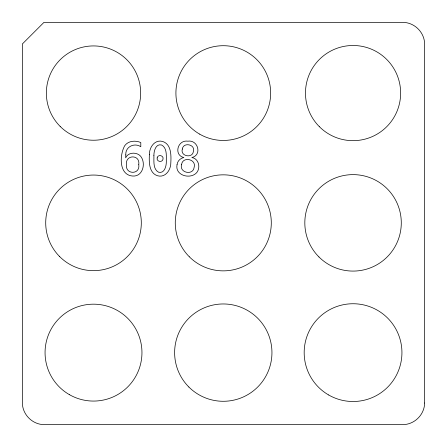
<?xml version="1.0" encoding="UTF-8"?>
<svg xmlns="http://www.w3.org/2000/svg" width="447" height="447" viewBox="0 0 447 447"><rect width="100%" height="100%" fill="white"/><g stroke="black" fill="none" stroke-linecap="round" stroke-linejoin="round"><path stroke-width="0.67" d="M153.897 155.344C154.059 160.903 152.779 169.111 158.612 172.229C164.496 173.727 166.318 166.278 166.323 161.887C166.161 156.333 167.452 148.102 161.596 144.996C155.712 143.498 153.908 150.963 153.897 155.344M149.399 154.573C148.991 161.982 148.907 173.09 157.573 175.766C165.546 178.001 170.961 169.759 170.821 162.663C171.235 155.249 171.296 144.135 162.624 141.459C154.651 139.224 149.248 147.476 149.399 154.573M125.808 154.863L125.668 157.836C128.133 152.047 136.665 151.824 140.576 156.154C146.191 162.859 143.029 176.777 132.781 176.045C118.667 175.196 119.511 154.807 124.752 145.655C128.378 140.671 135.497 140.229 140.794 142.532L140.794 146.722C134.558 142.409 125.188 146.7 125.808 154.863M138.766 164.602C140.369 174.973 125.093 174.766 126.451 164.602C125.099 154.455 140.375 154.243 138.766 164.602M177.046 164.697C174.861 175.073 189.087 179.37 195.881 173.475C201.038 168.921 199.194 158.529 191.83 157.545C202.312 155.165 198.082 139.52 187.846 141.179C177.621 139.537 173.419 155.176 183.89 157.545C180.359 158.16 177.392 161.071 177.046 164.697M182.337 149.035C180.007 156.249 192.433 158.685 193.383 151.589C195.752 144.303 183.248 141.828 182.337 149.035M181.605 164.474C178.917 172.788 193.115 175.833 194.115 167.424C196.792 159.132 182.627 156.098 181.605 164.474M157.16 157.908C156.165 161.73 162.434 162.931 163.054 159.115C163.982 155.349 157.741 154.014 157.16 157.908M424.65 403.021C424.421 414.654 414.654 424.421 403.021 424.65L43.979 424.65C32.346 424.421 22.579 414.654 22.35 403.021L22.35 43.979L43.979 22.35L403.021 22.35C414.654 22.579 424.421 32.346 424.65 43.979L424.65 403.021M60.166 126.417A47.153 47.153 0 0 0 139.056 105.28A47.153 47.153 0 0 0 81.304 47.533A47.153 47.153 0 0 0 60.166 126.417M59.708 256.651A47.801 47.801 0 0 0 139.682 235.223A47.801 47.801 0 0 0 81.136 176.682A47.801 47.801 0 0 0 59.708 256.651M199.602 134.1A47.365 47.365 0 0 0 270.653 93.077A47.365 47.365 0 0 0 199.602 52.053A47.365 47.365 0 0 0 199.602 134.1M319.409 126.725A47.583 47.583 0 0 0 399.02 105.391A47.583 47.583 0 0 0 340.743 47.114A47.583 47.583 0 0 0 319.409 126.725M318.951 256.958A48.231 48.231 0 0 0 399.646 235.334A48.231 48.231 0 0 0 340.575 176.263A48.231 48.231 0 0 0 318.951 256.958M69.285 394.584A48.449 48.449 0 0 0 141.956 352.627A48.449 48.449 0 0 0 69.285 310.665A48.449 48.449 0 0 0 69.285 394.584M188.874 387.035A48.667 48.667 0 0 0 270.29 365.221A48.667 48.667 0 0 0 210.688 305.619A48.667 48.667 0 0 0 188.874 387.035M328.618 394.958A48.879 48.879 0 0 0 401.937 352.627A48.879 48.879 0 0 0 328.618 310.291A48.879 48.879 0 0 0 328.618 394.958M189.332 256.801A48.019 48.019 0 0 0 269.664 235.278A48.019 48.019 0 0 0 210.855 176.47A48.019 48.019 0 0 0 189.332 256.801"/></g></svg>
